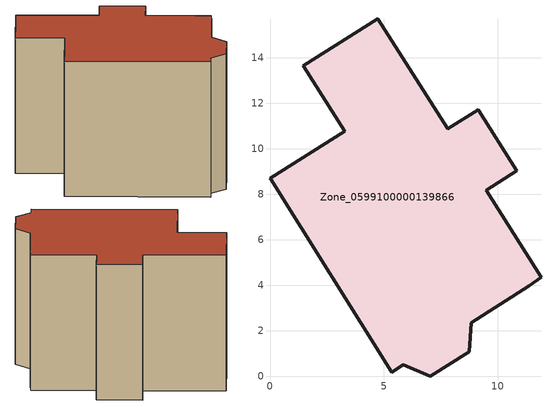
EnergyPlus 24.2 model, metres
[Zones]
Zone_0599100000139866
 floor ground (C_G): 9.51,8.18 11.91,4.34 11.39,3.97 8.85,2.36 8.75,1.07 7.04,0 5.85,0.5 5.35,0.18 0,8.71 3.29,10.77 1.47,13.65 4.74,15.71 7.81,10.87 9.15,11.72 10.85,9.03 z0
 wall outside (C_F): 3.29,10.77 0,8.71 5.35,0.18 5.85,0.5 7.04,0 8.75,1.07 8.85,2.36 11.39,3.97 11.91,4.34 9.51,8.18 10.85,9.03 9.15,11.72 7.81,10.87 4.74,15.71 1.47,13.65 3.29,10.77 z0:10.18
 roof outside (C_R): 9.51,8.18 10.85,9.03 9.15,11.72 7.81,10.87 4.74,15.71 1.47,13.65 3.29,10.77 0,8.71 5.35,0.18 5.85,0.5 7.04,0 8.75,1.07 8.85,2.36 11.39,3.97 11.91,4.34 z10.18
[BUILDING]
Pand.0599100000139866: North Axis=0; Terrain=City; Loads Convergence Tolerance Value=0.04; Temperature Convergence Tolerance Value=0.4; Solar Distribution=FullExterior; Maximum Number of Warmup Days=25; Minimum Number of Warmup Days=1
[Site:Location]
Rotterdam.The.Hague.AP_ZH_NLD Design_Conditions: Latitude=51.96; Longitude=4.45; Time Zone=1; Elevation=-4.5
[SITE:GROUNDTEMPERATURE:BUILDINGSURFACE]
18, 18, 18, 18, 18, 18, 18, 18, 18, 18, 18, 18
[MATERIAL] Thermal Absorptance=0.9; Solar Absorptance=0.7; Visible Absorptance=0.7
Name | Roughness | Thickness | Conductivity | Density | Specific Heat
G.D.1965 | MediumSmooth | 0.15 | 1 | 540 | 1210
F.D.1965 | Rough | 0.3 | 0.857143 | 1920 | 840
R.D.1965 | MediumRough | 0.2 | 0.08 | 1500 | 1000
[CONSTRUCTION]
C_G: G.D.1965
C_F: F.D.1965
C_R: R.D.1965
[ZONE]
Zone_0599100000139866: Type=1; Multiplier=1; Ceiling Height=Autocalculate; Volume=Autocalculate; Floor Area=autocalculate; Part of Total Floor Area=Yes
[ZONEINFILTRATION:DESIGNFLOWRATE]
Infil_Zone_0599100000139866: Zone or ZoneList or Space or SpaceList=Zone_0599100000139866; Schedule=AlwaysOn; Design Flow Rate Calculation Method=Flow/Area; Flow Rate per Floor Area=0.0042; Constant Term Coefficient=1; Temperature Term Coefficient=0; Velocity Term Coefficient=0; Velocity Squared Term Coefficient=0
[HVACTEMPLATE:ZONE:IDEALLOADSAIRSYSTEM]
Zone_0599100000139866: Maximum Heating Supply Air Temperature=50; Minimum Cooling Supply Air Temperature=13; Maximum Heating Supply Air Humidity Ratio=0.0156; Minimum Cooling Supply Air Humidity Ratio=0.0077; Heating Limit=NoLimit; Cooling Limit=NoLimit; Dehumidification Control Type=ConstantSensibleHeatRatio; Cooling Sensible Heat Ratio=0.7; Dehumidification Setpoint=60; Humidification Control Type=None; Humidification Setpoint=30; Outdoor Air Method=None; Outdoor Air Flow Rate per Person=0.00944; Outdoor Air Flow Rate per Zone Floor Area=0; Outdoor Air Flow Rate per Zone=0; Demand Controlled Ventilation Type=None; Outdoor Air Economizer Type=NoEconomizer; Heat Recovery Type=None; Sensible Heat Recovery Effectiveness=0.7; Latent Heat Recovery Effectiveness=0.65
[ZONECONTROL:THERMOSTAT]
ThermostatControl_Zone_0599100000139866: Zone or ZoneList=Zone_0599100000139866; Control Type Schedule=DualSetpointControlType; Control 1=Thermostat_Zone_0599100000139866; Temperature Difference Between Cutout And Setpoint=0
[THERMOSTATSETPOINT:DUALSETPOINT]
Thermostat_Zone_0599100000139866: Heating Setpoint Temperature Schedule=HeatingSetpoint_Zone_0599100000139866; Cooling Setpoint Temperature Schedule=CoolingSetpoint_Zone_0599100000139866
[SCHEDULE:COMPACT]
HeatingSetpoint_Zone_0599100000139866: Through: 12/31, For: AllDays, Until: 24:00, 21
CoolingSetpoint_Zone_0599100000139866: Through: 12/31, For: AllDays, Until: 24:00, 24
DualSetpointControlType: Through: 12/31, For: AllDays, Until: 24:00, 4
AlwaysOn: Through: 12/31, For: AllDays, Until: 24:00, 1
